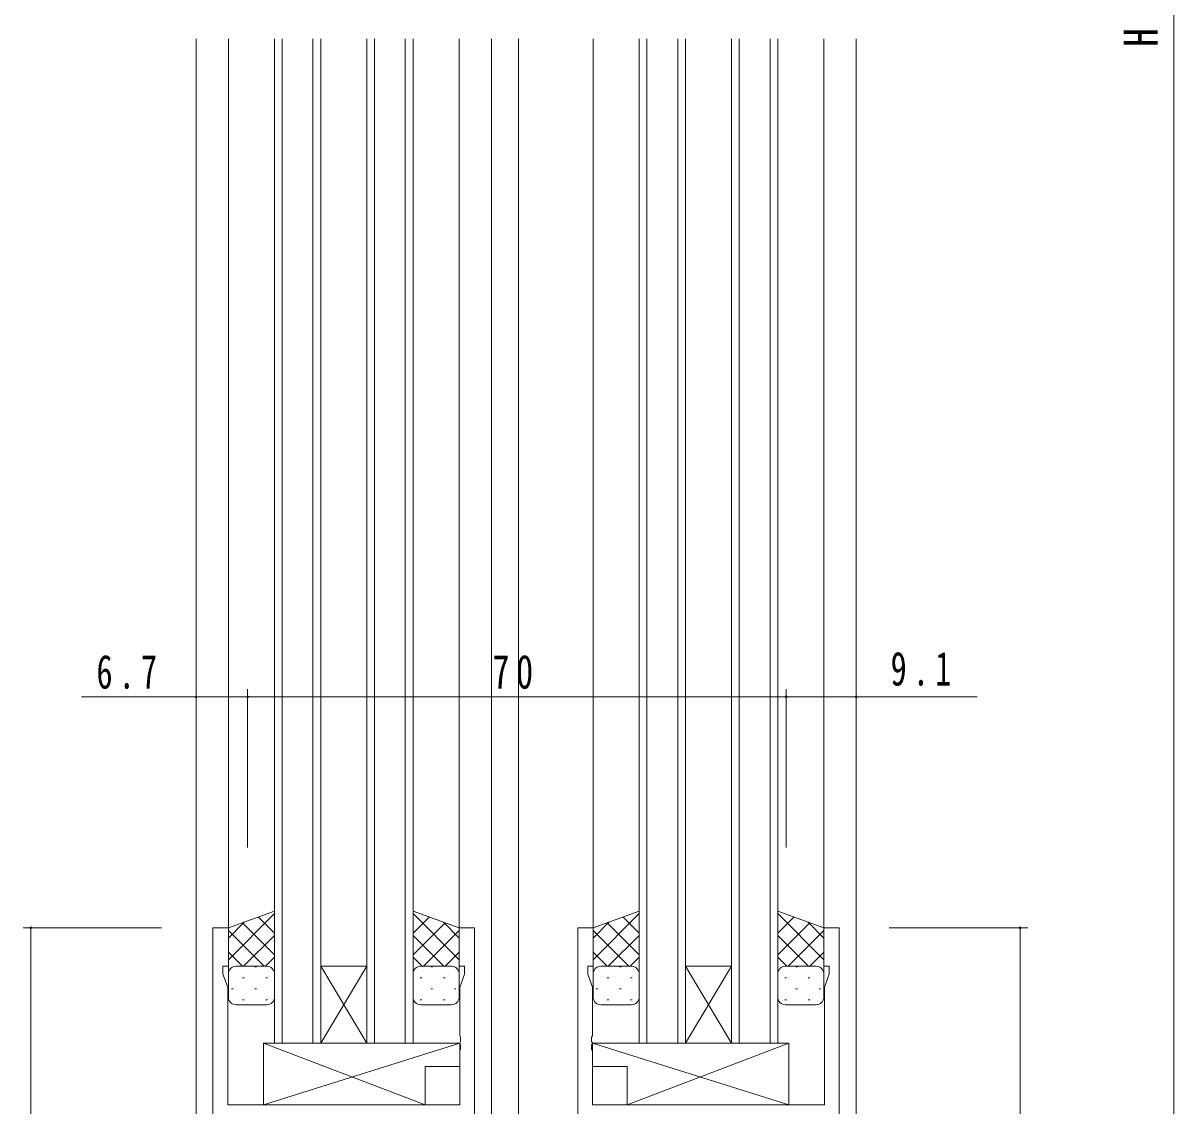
# Model space of a CAD drawing. Units: millimetres, scale not verified. Extents: x -567 to 567, y -403 to 403.
# Drawn here: x -463.7 to -314.1, y -180.1 to -39.5 of the extents above; entities that cross this region are included whole.
import ezdxf
from ezdxf.enums import TextEntityAlignment as Align

# ---------------------------------------------------------------- set-up
doc = ezdxf.new("R2010")
doc.units = ezdxf.units.MM
doc.header["$LTSCALE"] = 2
for name, color, linetype, lineweight in [('0-3_YKK_11', 7, 'Continuous', 18), ('0-4_YKK_12', 2, 'Continuous', 18), ('0-5_YKK_13', 4, 'Continuous', 18), ('0-6_YKK_D', 6, 'Continuous', 18)]:
    doc.layers.add(name, color=color, linetype=linetype, lineweight=lineweight)
doc.styles.add('ＭＳ ゴシック', font='')
doc.styles.get('ＭＳ ゴシック').set_extended_font_data('MS Gothic')

msp = doc.modelspace()

# ---------------------------------------------------------------- linework, layer by layer
at = {"layer": '0-3_YKK_11'}
for p, q in [((-437.038, -156.982), (-439.038, -156.982)), ((-439.038, -156.982), (-439.038, -181.982)), ((-437.038, -161.982), (-437.038, -156.982)), ((-405.038, -156.982), (-407.038, -156.982)), ((-407.038, -156.982), (-407.038, -161.982)), ((-405.038, -227.982), (-405.038, -156.982)), ((-391.638, -156.982), (-389.638, -156.982)), ((-391.638, -222.332), (-391.638, -156.982)), ((-389.638, -156.982), (-389.638, -161.982)), ((-359.638, -156.982), (-357.638, -156.982)), ((-359.638, -161.982), (-359.638, -156.982)), ((-357.638, -156.982), (-357.638, -181.982)), ((-437.738, -161.982), (-437.038, -161.982)), ((-437.738, -162.982), (-437.738, -161.982)), ((-437.108, -164.713), (-437.738, -162.982)), ((-407.038, -161.982), (-406.338, -161.982)), ((-406.338, -162.982), (-406.968, -164.713)), ((-406.338, -161.982), (-406.338, -162.982)), ((-389.638, -161.982), (-390.338, -161.982)), ((-390.338, -161.982), (-390.338, -162.982)), ((-390.338, -162.982), (-389.708, -164.713)), ((-358.938, -161.982), (-359.638, -161.982)), ((-359.568, -164.713), (-358.938, -162.982)), ((-358.938, -162.982), (-358.938, -161.982)), ((-437.108, -179.982), (-437.108, -164.713)), ((-406.968, -164.713), (-406.968, -171.024)), ((-389.708, -164.713), (-389.708, -171.024)), ((-359.568, -179.982), (-359.568, -164.713)), ((-406.968, -171.024), (-406.848, -171.207)), ((-406.848, -171.757), (-406.968, -171.941)), ((-406.968, -171.941), (-406.968, -172.024)), ((-406.968, -172.024), (-406.848, -172.207)), ((-406.848, -171.207), (-406.848, -171.757)), ((-389.708, -171.024), (-389.828, -171.207)), ((-389.828, -171.207), (-389.828, -171.757)), ((-389.828, -171.757), (-389.708, -171.941)), ((-389.708, -172.024), (-389.828, -172.207)), ((-389.708, -171.941), (-389.708, -172.024)), ((-406.848, -172.757), (-406.968, -172.941)), ((-406.968, -172.941), (-406.968, -179.982)), ((-406.848, -172.207), (-406.848, -172.757)), ((-389.828, -172.207), (-389.828, -172.757)), ((-389.828, -172.757), (-389.708, -172.941)), ((-389.708, -172.941), (-389.708, -179.982)), ((-406.968, -179.982), (-437.108, -179.982)), ((-389.708, -179.982), (-359.568, -179.982))]:
    msp.add_line(p, q, dxfattribs=at)
at = {"layer": '0-4_YKK_12'}
for p, q in [((-441.238, -41.482), (-441.238, -181.982)), ((-437.038, -41.482), (-437.038, -157.482)), ((-431.038, -41.482), (-431.038, -171.983)), ((-430.038, -171.983), (-430.038, -41.482)), ((-426.038, -41.482), (-426.038, -171.983)), ((-425.038, -171.983), (-425.038, -41.482)), ((-419.038, -41.482), (-419.038, -171.983)), ((-418.038, -171.983), (-418.038, -41.482)), ((-414.038, -41.482), (-414.038, -171.983)), ((-413.038, -171.983), (-413.038, -41.482)), ((-407.038, -41.482), (-407.038, -157.482)), ((-402.838, -41.482), (-402.838, -253.982)), ((-399.338, -41.482), (-399.338, -222.982)), ((-389.638, -41.482), (-389.638, -157.482)), ((-383.638, -41.482), (-383.638, -171.983)), ((-382.638, -171.983), (-382.638, -41.482)), ((-378.638, -41.482), (-378.638, -171.983)), ((-377.638, -171.983), (-377.638, -41.482)), ((-371.638, -41.482), (-371.638, -171.983)), ((-370.638, -171.983), (-370.638, -41.482)), ((-366.638, -41.482), (-366.638, -171.983)), ((-365.638, -171.983), (-365.638, -41.482)), ((-359.638, -41.482), (-359.638, -157.482)), ((-355.438, -41.482), (-355.438, -181.982)), ((-425.038, -161.983), (-419.038, -161.983)), ((-419.038, -171.983), (-425.038, -161.983)), ((-425.038, -171.983), (-419.038, -161.983)), ((-377.638, -161.983), (-371.638, -161.983)), ((-377.638, -171.983), (-371.638, -161.983)), ((-431.038, -171.983), (-425.038, -171.983)), ((-425.038, -171.983), (-419.038, -171.983)), ((-419.038, -171.983), (-413.038, -171.983)), ((-383.638, -171.983), (-377.638, -171.983)), ((-371.638, -171.983), (-365.638, -171.983))]:
    msp.add_line(p, q, dxfattribs=at)
msp.add_lwpolyline([(-377.638, -171.983), (-371.638, -171.983), (-377.638, -161.983)], dxfattribs=at)
at = {"layer": '0-5_YKK_13'}
for p, q in [((-431.038, -154.84), (-437.038, -156.982)), ((-431.038, -155.135), (-437.038, -161.135)), ((-431.038, -162.982), (-431.038, -154.84)), ((-413.038, -154.84), (-407.038, -156.982)), ((-413.038, -162.982), (-413.038, -154.84)), ((-413.038, -155.135), (-407.038, -161.135)), ((-383.638, -154.84), (-389.638, -156.982)), ((-383.638, -155.135), (-389.638, -161.135)), ((-383.638, -162.982), (-383.638, -154.84)), ((-365.638, -154.84), (-359.638, -156.982)), ((-365.638, -162.982), (-365.638, -154.84)), ((-365.638, -155.135), (-359.638, -161.135)), ((-434.979, -156.247), (-437.038, -158.306)), ((-437.038, -156.982), (-437.038, -162.982)), ((-435.206, -156.328), (-431.038, -160.495)), ((-433.122, -155.584), (-431.038, -157.667)), ((-410.955, -155.584), (-413.038, -157.667)), ((-408.871, -156.328), (-413.038, -160.495)), ((-409.098, -156.247), (-407.038, -158.306)), ((-407.038, -156.982), (-407.038, -162.982)), ((-387.579, -156.247), (-389.638, -158.306)), ((-389.638, -156.982), (-389.638, -162.982)), ((-387.806, -156.328), (-383.638, -160.495)), ((-385.722, -155.584), (-383.638, -157.667)), ((-363.555, -155.584), (-365.638, -157.667)), ((-361.471, -156.328), (-365.638, -160.495)), ((-361.698, -156.247), (-359.638, -158.306)), ((-359.638, -156.982), (-359.638, -162.982)), ((-437.038, -157.324), (-432.38, -161.982)), ((-431.038, -157.963), (-435.058, -161.982)), ((-413.038, -157.963), (-409.019, -161.982)), ((-407.038, -157.324), (-411.697, -161.982)), ((-389.638, -157.324), (-384.98, -161.982)), ((-383.638, -157.963), (-387.658, -161.982)), ((-365.638, -157.963), (-361.619, -161.982)), ((-359.638, -157.324), (-364.297, -161.982)), ((-437.038, -160.152), (-435.208, -161.982)), ((-431.038, -160.792), (-432.229, -161.982)), ((-413.038, -160.792), (-411.848, -161.982)), ((-407.038, -160.152), (-408.869, -161.982)), ((-389.638, -160.152), (-387.808, -161.982)), ((-383.638, -160.792), (-384.829, -161.982)), ((-365.638, -160.792), (-364.448, -161.982)), ((-359.638, -160.152), (-361.469, -161.982)), ((-437.038, -162.98), (-437.038, -162.98)), ((-437.038, -165.982), (-437.038, -162.982)), ((-436.453, -162.072), (-436.418, -162.072)), ((-436.038, -161.982), (-432.038, -161.982)), ((-433.588, -162.072), (-433.388, -162.072)), ((-431.038, -162.982), (-431.038, -165.982)), ((-413.038, -162.982), (-413.038, -165.982)), ((-408.038, -161.982), (-412.038, -161.982)), ((-410.488, -162.072), (-410.688, -162.072)), ((-407.624, -162.072), (-407.658, -162.072)), ((-407.038, -162.98), (-407.038, -162.98)), ((-407.038, -165.982), (-407.038, -162.982)), ((-389.638, -162.98), (-389.638, -162.98)), ((-389.638, -165.982), (-389.638, -162.982)), ((-389.053, -162.072), (-389.018, -162.072)), ((-388.638, -161.982), (-384.638, -161.982)), ((-386.188, -162.072), (-385.988, -162.072)), ((-383.638, -162.982), (-383.638, -165.982)), ((-365.638, -162.982), (-365.638, -165.982)), ((-360.638, -161.982), (-364.638, -161.982)), ((-363.088, -162.072), (-363.288, -162.072)), ((-360.224, -162.072), (-360.258, -162.072)), ((-359.638, -162.98), (-359.638, -162.98)), ((-359.638, -165.982), (-359.638, -162.982)), ((-435.203, -163.487), (-435.003, -163.487)), ((-432.173, -163.487), (-431.973, -163.487)), ((-411.903, -163.487), (-412.103, -163.487)), ((-408.873, -163.487), (-409.073, -163.487)), ((-387.803, -163.487), (-387.603, -163.487)), ((-384.773, -163.487), (-384.573, -163.487)), ((-364.503, -163.487), (-364.703, -163.487)), ((-361.473, -163.487), (-361.673, -163.487)), ((-436.618, -164.902), (-436.418, -164.902)), ((-433.588, -164.902), (-433.388, -164.902)), ((-410.488, -164.902), (-410.688, -164.902)), ((-407.458, -164.902), (-407.658, -164.902)), ((-389.218, -164.902), (-389.018, -164.902)), ((-386.188, -164.902), (-385.988, -164.902)), ((-363.088, -164.902), (-363.288, -164.902)), ((-360.058, -164.902), (-360.258, -164.902)), ((-432.038, -166.982), (-436.038, -166.982)), ((-435.203, -166.317), (-435.003, -166.317)), ((-432.173, -166.317), (-431.973, -166.317)), ((-411.903, -166.317), (-412.103, -166.317)), ((-412.038, -166.982), (-408.038, -166.982)), ((-408.873, -166.317), (-409.073, -166.317)), ((-384.638, -166.982), (-388.638, -166.982)), ((-387.803, -166.317), (-387.603, -166.317)), ((-384.773, -166.317), (-384.573, -166.317)), ((-364.503, -166.317), (-364.703, -166.317)), ((-364.638, -166.982), (-360.638, -166.982)), ((-361.473, -166.317), (-361.673, -166.317)), ((-432.464, -171.983), (-406.968, -171.983)), ((-432.464, -179.982), (-406.968, -171.983)), ((-406.968, -171.983), (-406.968, -174.983)), ((-364.213, -171.983), (-389.708, -171.983)), ((-389.708, -171.983), (-389.708, -174.983)), ((-364.213, -179.982), (-389.708, -171.983)), ((-385.213, -179.982), (-364.213, -171.983)), ((-364.213, -171.983), (-364.213, -179.982)), ((-411.464, -174.983), (-406.968, -174.983)), ((-411.464, -174.983), (-411.464, -179.982)), ((-385.213, -174.983), (-389.708, -174.983)), ((-385.213, -174.983), (-385.213, -179.982)), ((-432.464, -179.982), (-411.464, -179.982)), ((-364.213, -179.982), (-385.213, -179.982))]:
    msp.add_line(p, q, dxfattribs=at)
msp.add_lwpolyline([(-411.464, -179.982), (-432.464, -171.983), (-432.464, -179.982)], dxfattribs=at)
for centre, start, end in [((-436.038, -162.982), 89.9999, 179.9999), ((-432.038, -162.982), 359.9999, 89.9999), ((-412.038, -162.982), 90.0001, 180.0001), ((-408.038, -162.982), 0.0001, 90.0001), ((-388.638, -162.982), 89.9999, 179.9999), ((-384.638, -162.982), 359.9999, 89.9999), ((-364.638, -162.982), 90.0001, 180.0001), ((-360.638, -162.982), 0.0001, 90.0001), ((-436.038, -165.982), 179.9999, 269.9999), ((-432.038, -165.982), 269.9999, 359.9999), ((-412.038, -165.982), 180.0001, 270.0001), ((-408.038, -165.982), 270.0001, 0.0001), ((-388.638, -165.982), 179.9999, 269.9999), ((-384.638, -165.982), 269.9999, 359.9999), ((-364.638, -165.982), 180.0001, 270.0001), ((-360.638, -165.982), 270.0001, 0.0001)]:
    msp.add_arc(centre, 1, start, end, dxfattribs=at)
at = {"layer": '0-6_YKK_D'}
for p, q in [((-314.138, 127.018), (-314.138, -208.982)), ((-441.238, -126.982), (-456.138, -126.982)), ((-441.238, -146.554), (-441.238, -125.982)), ((-434.538, -126.982), (-441.238, -126.982)), ((-434.538, -146.554), (-434.538, -125.982)), ((-434.538, -146.554), (-434.538, -125.982)), ((-434.538, -126.982), (-364.538, -126.982)), ((-364.538, -146.554), (-364.538, -125.982)), ((-364.538, -146.554), (-364.538, -125.982)), ((-364.538, -126.982), (-355.438, -126.982)), ((-355.438, -146.554), (-355.438, -125.982)), ((-355.438, -126.982), (-339.738, -126.982)), ((-445.726, -156.982), (-463.726, -156.982)), ((-462.726, -253.982), (-462.726, -156.982)), ((-351.138, -156.982), (-333.138, -156.982)), ((-334.138, -215.982), (-334.138, -156.982))]:
    msp.add_line(p, q, dxfattribs=at)
for centre, start, end in [((-441.238, -126.982), 0, 180), ((-441.238, -126.982), 180, 0), ((-434.538, -126.982), 0, 180), ((-434.538, -126.982), 0, 180), ((-434.538, -126.982), 180, 0), ((-434.538, -126.982), 180, 0), ((-364.538, -126.982), 0, 180), ((-364.538, -126.982), 0, 180), ((-364.538, -126.982), 180, 0), ((-364.538, -126.982), 180, 0), ((-355.438, -126.982), 0, 180), ((-355.438, -126.982), 180, 0), ((-462.726, -156.982), 90, 270), ((-462.726, -156.982), 270, 90), ((-334.138, -156.982), 90, 270), ((-334.138, -156.982), 270, 90)]:
    msp.add_arc(centre, 0.106, start, end, dxfattribs=at)

# ---------------------------------------------------------------- texts
at = {"layer": '0-6_YKK_D', "color": 7, "style": 'ＭＳ ゴシック', "width": 0.8}
msp.add_text('H', height=4.399, rotation=90, dxfattribs=at).set_placement((-314.938, -42.53), align=Align.BOTTOM_LEFT)
at = {"layer": '0-6_YKK_D', "color": 7, "char_height": 4.399, "attachment_point": 7, "style": 'ＭＳ ゴシック'}
for s, insert in [('\\T1.38;\\W0.7;9.1', (-350.966, -125.582)), ('\\T1.38;\\W0.7;6.7', (-454.18, -125.982)), ('\\T1.37;\\W0.75;70', (-402.73, -125.982))]:
    msp.add_mtext(s, dxfattribs=dict(at, insert=insert))

doc.saveas('drawing.dxf')
